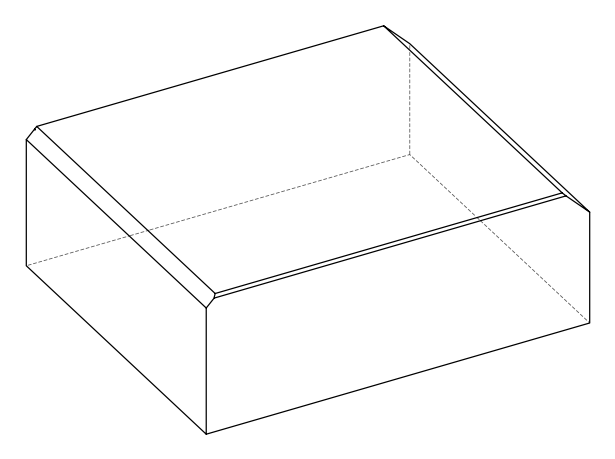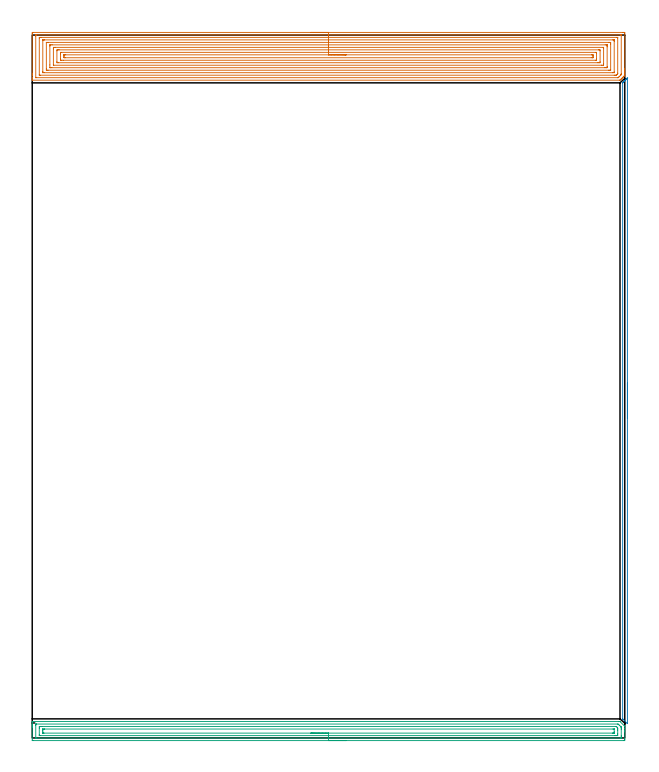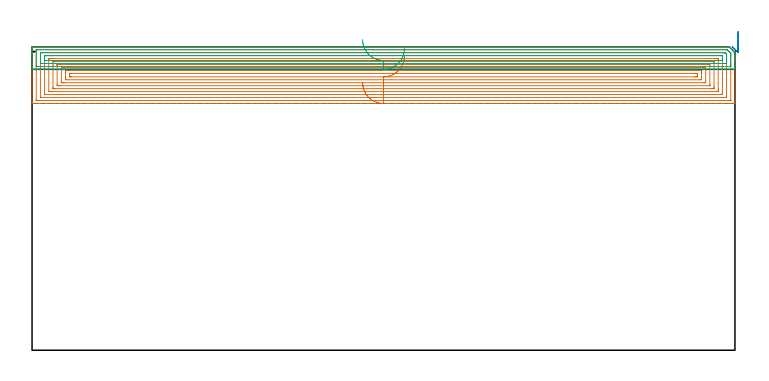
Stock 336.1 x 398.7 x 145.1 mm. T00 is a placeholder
(PLAN: 3 operations, 0 tool changes, 41.3 min)
(1 AREA_MILL | FG_CHAMFER_SURFACE | UGT0205_001 | 27.26 min | 123414 mm3)
(2 AREA_MILL_1 | FG_CHAMFER_SURFACE_1 | UGT0205_001 | 3.07 min | 1325 mm3)
(3 AREA_MILL_2 | FG_CHAMFER_SURFACE_2 | UGT0205_001 | 11 min | 19595 mm3)
(TOOL UGT0205_001 | Chamfer Mill 20 x 3 x 45 deg. | D20 FL50 Z2)
(OP 1 AREA_MILL)
G17 G21 G94 G90
T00 M6
G54
G17 G0 G90 X158.05 Y400.2 S1061 M3
G43 Z155.1 H0
Z128.
G94 G1 X158.088 Z127.128 F250.
X158.202 Z126.264
X158.391 Z125.412
X158.653 Z124.58
X158.987 Z123.774
X159.39 Z123.
X159.859 Z122.264
X160.39 Z121.572
X160.979 Z120.929
X161.622 Z120.34
X162.314 Z119.808
X163.05 Z119.34
X163.824 Z118.937
X164.63 Z118.603
X165.462 Z118.341
X166.314 Z118.152
X167.178 Z118.038
X168.05 Z118.
X334.879
X335.487 Y400.199 Z118.001
X336.089 Y400.195 Z118.003
X336.093 Y400.192 Z118.005
X336.1 Y399.593 Z118.605
Y379.676 Z138.52
Y379.063 Z139.131
Y378.503 Z139.694
Y378.17 Z140.026
Y377.611 Z140.586
Y377.278 Z140.917
Y376.612 Z141.588
Y376.215 Z141.984
Y375.965 Z142.228
X336.099 Y375.823 Z142.366
X336.09 Y375.797 Z142.393
X336.07 Y375.765 Z142.425
X335.933 Y375.632 Z142.566
X335.795 Y375.493 Z142.703
X335.654 Y375.353 Z142.845
X335.487 Y375.186 Z143.012
X335.348 Y375.046 Z143.15
X335.208 Y374.907 Z143.291
X335.04 Y374.739 Z143.459
X334.902 Y374.6 Z143.596
X334.762 Y374.461 Z143.737
X334.594 Y374.293 Z143.905
X334.456 Y374.154 Z144.042
X334.316 Y374.015 Z144.183
X334.147 Y373.846 Z144.351
X334.009 Y373.707 Z144.488
X333.87 Y373.569 Z144.629
X333.701 Y373.4 Z144.798
X333.479 Y373.181 Z145.016
X333.394 Y373.103 Z145.089
X333.255 Y373.1 Z145.1
X0.166
X0.01 Y373.102 Z145.088
X0.008 Y373.157 Z145.034
X0. Y373.553 Z144.646
Y373.934 Z144.265
Y374.6 Z143.595
Y375.825 Z142.371
Y376.385 Z141.809
Y376.998 Z141.197
Y399.593 Z118.605
X0.002 Y399.875 Z118.323
X0.01 Y400.192 Z118.006
X0.327 Y400.199 Z117.999
X168.05 Y400.2 Z118.
Y398.786 Z119.414
X333.787 Y398.785 Z119.415
X333.958 Y398.783 Z119.417
X334.072 Y398.779 Z119.421
X334.092 Y398.776 Z119.424
X334.095 Y398.773 Z119.427
X334.098 Y398.757 Z119.443
X334.099 Y398.7 Z119.5
Y376.88 Z141.32
X334.093 Y376.385 Z141.815
X334.09 Y376.286 Z141.914
X334.08 Y376.242 Z141.958
X334.052 Y376.209 Z141.991
X333.967 Y376.12 Z142.08
X333.701 Y375.851 Z142.349
X333.522 Y375.671 Z142.529
X332.808 Y374.957 Z143.243
X332.629 Y374.779 Z143.421
X332.447 Y374.6 Z143.6
X332.386 Y374.544 Z143.656
X332.361 Y374.522 Z143.678
X332.258 Y374.519 Z143.681
X332.087 Y374.515 Z143.685
X332.001 Y374.514 Z143.686
X331.915
X2.313 Y374.515 Z143.685
X2.142 Y374.517 Z143.683
X2.029 Y374.521 Z143.679
X2.008 Y374.523 Z143.677
X2.005 Y374.527 Z143.673
X2.002 Y374.543 Z143.657
X2.001 Y374.6 Z143.6
X2. Y398.206 Z119.994
X2.002 Y398.7 Z119.5
X2.005 Y398.75 Z119.45
X2.009 Y398.772 Z119.428
X2.013 Y398.779 Z119.421
X2.056 Y398.781 Z119.419
X2.227 Y398.785 Z119.415
X2.313 Y398.786 Z119.414
X2.399
X168.05
Y397.372 Z120.828
X331.458 Y397.371 Z120.829
X331.915 Y397.369 Z120.831
X332.066 Y397.367 Z120.833
X332.084 Y397.365 Z120.835
X332.09 Y397.321 Z120.879
X332.097 Y397.223 Z120.977
X332.099 Y397.1 Z121.1
X332.1 Y377.093 Z141.107
X332.098 Y376.908 Z141.292
X332.093 Y376.785 Z141.415
X332.087 Y376.698 Z141.502
X332.062 Y376.669 Z141.531
X331.915 Y376.514 Z141.686
X331.851 Y376.45 Z141.75
X331.786 Y376.385 Z141.815
X331.4 Y376.007 Z142.193
X331.343 Y375.954 Z142.246
X331.304 Y375.935 Z142.265
X331.25 Y375.933 Z142.267
X331.022 Y375.93 Z142.27
X330.586 Y375.929 Z142.271
X330.129 Y375.928 Z142.272
X4.642 Y375.929 Z142.271
X4.185 Y375.931 Z142.269
X4.034 Y375.933 Z142.267
X4.016 Y375.935 Z142.265
X4.01 Y375.979 Z142.221
X4.004 Y376.077 Z142.123
X4.001 Y376.2 Z142.
Y396.915 Z121.285
X4.002 Y397.098 Z121.102
X4.01 Y397.284 Z120.916
X4.023 Y397.365 Z120.835
X4.071 Y397.367 Z120.833
X4.185 Y397.37 Z120.83
X4.621 Y397.371 Z120.829
X5.078 Y397.372 Z120.828
X168.05
Y395.957 Z122.243
X329.301
X330.068 Y395.952 Z122.248
X330.085 Y395.951 Z122.249
X330.09 Y395.937 Z122.263
X330.095 Y395.887 Z122.313
X330.098 Y395.783 Z122.417
X330.1 Y395.575 Z122.625
Y395.159 Z123.041
Y377.738 Z140.462
X330.098 Y377.523 Z140.677
X330.094 Y377.415 Z140.785
X330.09 Y377.362 Z140.838
X330.083 Y377.349 Z140.851
X330.059 Y377.348 Z140.852
X329.236 Y377.343 Z140.857
X329.171
X6.799
X6.032 Y377.348 Z140.852
X6.015 Y377.349 Z140.851
X6.01 Y377.363 Z140.837
X6.005 Y377.413 Z140.787
X6.002 Y377.517 Z140.683
X6. Y377.725 Z140.475
Y378.141 Z140.059
X6.001 Y395.561 Z122.639
X6.002 Y395.777 Z122.423
X6.006 Y395.885 Z122.315
X6.01 Y395.938 Z122.262
X6.017 Y395.951 Z122.249
X6.041 Y395.952 Z122.248
X6.864 Y395.957 Z122.243
X6.929
X168.05
Y394.543 Z123.657
X327.144
X327.45 Y394.542 Z123.658
X328.041 Y394.539 Z123.661
X328.078 Y394.536 Z123.664
X328.09 Y394.528 Z123.672
X328.096 Y394.483 Z123.717
X328.099 Y394.237 Z123.963
X328.1 Y393.587 Z124.613
X328.099 Y378.9 Z139.3
X328.097 Y378.819 Z139.381
X328.094 Y378.779 Z139.421
X328.091 Y378.765 Z139.435
X328.061 Y378.764 Z139.436
X327.754 Y378.759 Z139.441
X327.45 Y378.757 Z139.443
X326.863
X8.956
X8.65 Y378.758 Z139.442
X8.059 Y378.761 Z139.439
X8.022 Y378.764 Z139.436
X8.01 Y378.772 Z139.428
X8.004 Y378.816 Z139.384
X8.002 Y379.063 Z139.137
X8. Y379.713 Z138.487
X8.001 Y394.399 Z123.801
X8.003 Y394.481 Z123.719
X8.007 Y394.521 Z123.679
X8.009 Y394.535 Z123.665
X8.039 Y394.536 Z123.664
X8.346 Y394.541 Z123.659
X8.65 Y394.543 Z123.657
X9.237
X168.05
Y393.129 Z125.071
X324.987
X325.664 Y393.128 Z125.072
X325.882 Y393.126 Z125.074
X326.03 Y393.122 Z125.078
X326.09 Y393.117 Z125.083
X326.093 Y393.082 Z125.118
X326.098 Y392.91 Z125.29
X326.1 Y392.452 Z125.748
Y392.016 Z126.184
X326.099 Y380.848 Z137.352
X326.097 Y380.416 Z137.784
X326.09 Y380.267 Z137.933
X326.078 Y380.178 Z138.022
X326.002 Y380.176 Z138.024
X325.664 Y380.173 Z138.027
X325.448 Y380.171 Z138.029
X324.771
X11.113
X10.436 Y380.172 Z138.028
X10.218 Y380.174 Z138.026
X10.07 Y380.178 Z138.022
X10.01 Y380.183 Z138.017
X10.008 Y380.218 Z137.982
X10.002 Y380.39 Z137.81
X10. Y381.741 Z136.459
X10.001 Y392.452 Z125.748
X10.003 Y392.884 Z125.316
X10.01 Y393.032 Z125.168
X10.022 Y393.122 Z125.078
X10.098 Y393.124 Z125.076
X10.436 Y393.127 Z125.073
X10.652 Y393.129 Z125.071
X11.329
X168.05
Y391.715 Z126.485
X323.878 Y391.714 Z126.486
X324.033 Y391.711 Z126.489
X324.076 Y391.708 Z126.492
X324.09 Y391.705 Z126.495
X324.093 Y391.692 Z126.508
X324.097 Y391.633 Z126.567
X324.099 Y391.559 Z126.641
X324.1 Y391.337 Z126.863
X324.099 Y382.412 Z135.788
X324.092 Y381.741 Z136.459
X324.09 Y381.631 Z136.569
X324.077 Y381.592 Z136.608
X324.029 Y381.59 Z136.61
X323.878 Y381.588 Z136.612
X323.14 Y381.585 Z136.615
X322.985
X12.222 Y381.586 Z136.614
X12.067 Y381.589 Z136.611
X12.024 Y381.592 Z136.608
X12.01 Y381.595 Z136.605
X12.007 Y381.608 Z136.592
X12.003 Y381.667 Z136.533
X12.001 Y381.741 Z136.459
X12. Y381.963 Z136.237
X12.001 Y390.888 Z127.312
X12.008 Y391.559 Z126.641
X12.01 Y391.669 Z126.531
X12.023 Y391.708 Z126.492
X12.071 Y391.71 Z126.49
X12.222 Y391.712 Z126.488
X12.96 Y391.715 Z126.485
X13.115
X168.05
Y390.3 Z127.9
X321.199
X321.567 Y390.299 Z127.901
X322.092 Y390.293 Z127.907
X322.1 Y389.766 Z128.434
Y383.526 Z134.674
X322.092 Y383.007 Z135.193
X321.723 Y383.002 Z135.198
X321.199 Y383. Z135.2
X320.833 Y382.999 Z135.201
X14.901 Y383. Z135.2
X14.533 Y383.001 Z135.199
X14.008 Y383.007 Z135.193
X14. Y383.534 Z134.666
Y389.774 Z128.426
X14.008 Y390.293 Z127.907
X14.377 Y390.298 Z127.902
X14.901 Y390.3 Z127.9
X15.267
X168.05
Y388.886 Z129.314
X319.408
X320.09 Y388.881 Z129.319
X320.099 Y388.196 Z130.004
Y385.311 Z132.889
X320.096 Y384.628 Z133.572
X320.09 Y384.418 Z133.782
X319.418 Y384.414 Z133.786
X17.585
X16.687 Y384.416 Z133.784
X16.01 Y384.418 Z133.782
X16.001 Y385.104 Z133.096
Y387.989 Z130.211
X16.004 Y388.672 Z129.528
X16.01 Y388.881 Z129.319
X16.682 Y388.886 Z129.314
X168.05
Y387.472 Z130.728
X317.252 Y387.471 Z130.729
X317.627 Y387.469 Z130.731
X318.002 Y387.465 Z130.735
X318.09 Y387.458 Z130.742
X318.095 Y387.38 Z130.82
X318.098 Y387.254 Z130.946
X318.1 Y387.096 Z131.104
Y386.624 Z131.576
X318.098 Y386.204 Z131.996
X318.095 Y385.967 Z132.233
X318.09 Y385.85 Z132.35
X318.082 Y385.834 Z132.366
X318.056 Y385.832 Z132.368
X318.002 Y385.829 Z132.371
X317.627 Y385.828 Z132.372
X317.11
X18.848
X18.473 Y385.831 Z132.369
X18.098 Y385.835 Z132.365
X18.01 Y385.842 Z132.358
X18.006 Y385.92 Z132.28
X18.002 Y386.046 Z132.154
X18.001 Y386.204 Z131.996
X18. Y386.676 Z131.524
X18.002 Y387.096 Z131.104
X18.005 Y387.333 Z130.867
X18.01 Y387.449 Z130.751
X18.018 Y387.466 Z130.734
X18.044 Y387.468 Z130.732
X18.098 Y387.471 Z130.729
X18.473 Y387.472 Z130.728
X18.99
X168.05
X168.922 Z130.766
X169.787 Z130.88
X170.638 Z131.069
X171.47 Z131.331
X172.276 Z131.665
X173.05 Z132.068
X173.786 Z132.536
X174.478 Z133.068
X175.121 Z133.657
X175.71 Z134.3
X176.242 Z134.992
X176.71 Z135.728
X177.113 Z136.502
X177.447 Z137.308
X177.709 Z138.14
X177.898 Z138.991
X178.012 Z139.856
X178.05 Z140.728
G0 Z155.1
M5
M2
(OP 2 AREA_MILL_1)
G17 G21 G94 G90
T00 M6
G54
G17 G0 G90 X337.6 Y201.2 S1061 M3
G43 Z155.1 H0
Z152.4
G94 G1 Y201.162 Z151.528 F250.
Y201.048 Z150.663
Y200.859 Z149.812
Y200.597 Z148.98
Y200.263 Z148.174
Y199.86 Z147.4
Y199.392 Z146.664
Y198.86 Z145.972
Y198.271 Z145.329
Y197.628 Z144.74
Y196.936 Z144.208
Y196.2 Z143.74
Y195.426 Z143.337
Y194.62 Z143.003
Y193.788 Z142.741
Y192.936 Z142.552
Y192.072 Z142.438
Y191.2 Z142.4
Y8.245
X337.597 Y8.115 Z142.402
X337.574 Y8.134 Z142.425
X337.442 Y8.258 Z142.557
X335.068 Y10.631 Z144.931
X334.908 Y10.795 Z145.084
X334.904 Y10.804 Z145.089
X334.9 Y10.936 Z145.1
Y371.464
X334.904 Y371.596 Z145.089
X334.908 Y371.605 Z145.084
X335.068 Y371.769 Z144.931
X335.21 Y371.911 Z144.789
X335.367 Y372.069 Z144.629
X335.809 Y372.509 Z144.191
X336.102 Y372.803 Z143.897
X336.25 Y372.952 Z143.747
X336.673 Y373.373 Z143.327
X336.691 Y373.391 Z143.309
X336.995 Y373.695 Z143.004
X337.133 Y373.834 Z142.864
X337.592 Y374.29 Z142.408
X337.597 Y374.291 Z142.402
X337.6 Y374.29 Z142.4
Y191.2
Y190.328 Z142.438
Y189.464 Z142.552
Y188.612 Z142.741
Y187.78 Z143.003
Y186.974 Z143.337
Y186.2 Z143.74
Y185.464 Z144.208
Y184.772 Z144.74
Y184.129 Z145.329
Y183.54 Z145.972
Y183.008 Z146.664
Y182.54 Z147.4
Y182.137 Z148.174
Y181.803 Z148.98
Y181.541 Z149.812
Y181.352 Z150.663
Y181.238 Z151.528
Y181.2 Z152.4
G0 Z155.1
M5
M2
(OP 3 AREA_MILL_2)
G17 G21 G94 G90
T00 M6
G54
G17 G0 G90 X178.05 Y-1.5 S1061 M3
G43 Z155.1 H0
Z144.3
G94 G1 X178.012 Z143.428 F250.
X177.898 Z142.563
X177.709 Z141.712
X177.447 Z140.88
X177.113 Z140.074
X176.71 Z139.3
X176.241 Z138.564
X175.71 Z137.872
X175.121 Z137.229
X174.478 Z136.64
X173.786 Z136.108
X173.05 Z135.64
X172.276 Z135.237
X171.47 Z134.903
X170.638 Z134.641
X169.786 Z134.452
X168.922 Z134.338
X168.05 Z134.3
X0.613
X0.243 Y-1.496 Z134.303
X0.01 Y-1.492 Z134.306
X0. Y-1.254 Z134.543
Y6.117 Z141.911
Y6.672 Z142.469
Y7.003 Z142.799
Y7.559 Z143.355
Y7.89 Z143.685
Y8.91 Z144.709
X0.008 Y9.271 Z145.063
X0.01 Y9.297 Z145.088
X0.167 Y9.3 Z145.1
X332.808
X333.407 Z145.084
X333.48 Y9.221 Z145.02
X335.963 Y6.737 Z142.536
X336.082 Y6.616 Z142.414
X336.096 Y6.593 Z142.391
X336.1 Y6.56 Z142.359
Y5.23 Z141.025
Y4.013 Z139.809
Y3.457 Z139.251
Y-0.698 Z135.099
X336.097 Y-0.976 Z134.821
X336.092 Y-1.492 Z134.306
X336.008 Y-1.494 Z134.304
X335.487 Y-1.5 Z134.3
X168.05
Y-0.086 Z135.714
X2.399
X2.176 Y-0.084 Z135.716
X2.067 Y-0.082 Z135.718
X2.02 Y-0.079 Z135.721
X2.01 Y-0.05 Z135.75
X2.006 Y0.053 Z135.853
X2.001 Y0.306 Z136.106
X2. Y7.003 Z142.803
X2.002 Y7.397 Z143.197
X2.01 Y7.795 Z143.595
X2.019 Y7.879 Z143.679
X2.066 Y7.882 Z143.682
X2.177 Y7.884 Z143.684
X2.399 Y7.886 Z143.686
X331.915
X332.358 Y7.879 Z143.679
X332.808 Y7.44 Z143.24
X333.247 Y7.003 Z142.803
X333.701 Y6.549 Z142.349
X333.917 Y6.331 Z142.131
X334.021 Y6.222 Z142.022
X334.071 Y6.167 Z141.967
X334.09 Y6.117 Z141.917
X334.098 Y5.723 Z141.523
X334.099 Y5.23 Z141.03
X334.1 Y4.834 Z140.634
Y1.287 Z137.087
Y0.797 Z136.597
X334.098 Y0.402 Z136.202
X334.09 Y0.005 Z135.805
X334.081 Y-0.079 Z135.721
X334.034 Y-0.082 Z135.718
X333.923 Y-0.084 Z135.716
X333.701 Y-0.086 Z135.714
X168.05
Y1.328 Z137.128
X4.543 Y1.329 Z137.129
X4.185 Y1.33 Z137.13
X4.066 Y1.332 Z137.132
X4.025 Y1.335 Z137.135
X4.01 Y1.338 Z137.138
X4.007 Y1.378 Z137.178
X4.003 Y1.5 Z137.3
X4.001 Y1.683 Z137.483
X4. Y1.867 Z137.667
Y5.414 Z141.214
X4.002 Y6.117 Z141.917
X4.005 Y6.295 Z142.095
X4.016 Y6.464 Z142.264
X4.185 Y6.467 Z142.267
X4.722 Y6.47 Z142.27
X5.078 Y6.471 Z142.271
X5.613 Y6.472 Z142.272
X331.141 Y6.471 Z142.271
X331.236 Y6.469 Z142.269
X331.298 Y6.465 Z142.265
X331.328 Y6.461 Z142.261
X331.348 Y6.443 Z142.243
X331.681 Y6.117 Z141.917
X331.915 Y5.882 Z141.682
X332.07 Y5.719 Z141.519
X332.09 Y5.413 Z141.213
X332.096 Y5.23 Z141.03
X332.099 Y5.047 Z140.847
X332.1 Y4.343 Z140.143
Y2.386 Z138.186
X332.098 Y1.683 Z137.483
X332.095 Y1.505 Z137.305
X332.084 Y1.335 Z137.135
X331.915 Y1.333 Z137.133
X331.378 Y1.33 Z137.13
X331.022 Y1.329 Z137.129
X330.487 Y1.328 Z137.128
X168.05
Y2.743 Z138.543
X6.69
X6.096 Y2.745 Z138.545
X6.029 Y2.747 Z138.547
X6.013 Y2.749 Z138.549
X6.01 Y2.765 Z138.565
X6.005 Y2.815 Z138.615
X6.002 Y3.019 Z138.819
X6. Y3.428 Z139.228
Y4.343 Z140.143
X6.003 Y4.772 Z140.572
X6.007 Y4.987 Z140.787
X6.01 Y5.038 Z140.838
X6.018 Y5.051 Z140.851
X6.043 Y5.052 Z140.852
X6.147 Y5.055 Z140.855
X6.864 Y5.057 Z140.857
X7.038
X329.41
X330.004 Y5.055 Z140.855
X330.071 Y5.052 Z140.852
X330.087 Y5.051 Z140.851
X330.09 Y5.035 Z140.835
X330.095 Y4.985 Z140.785
X330.098 Y4.781 Z140.581
X330.1 Y3.457 Z139.257
X330.097 Y3.028 Z138.828
X330.093 Y2.813 Z138.613
X330.09 Y2.762 Z138.562
X330.082 Y2.749 Z138.549
X330.057 Y2.747 Z138.547
X329.953 Y2.745 Z138.545
X329.236 Y2.743 Z138.543
X329.062
X168.05
X167.178 Z138.581
X166.313 Z138.695
X165.462 Z138.883
X164.63 Z139.146
X163.824 Z139.48
X163.05 Z139.882
X162.314 Z140.351
X161.622 Z140.882
X160.979 Z141.472
X160.39 Z142.115
X159.858 Z142.807
X159.39 Z143.543
X158.987 Z144.316
X158.653 Z145.122
X158.391 Z145.954
X158.202 Z146.806
X158.088 Z147.671
X158.05 Z148.543
G0 Z155.1
M5
M2
